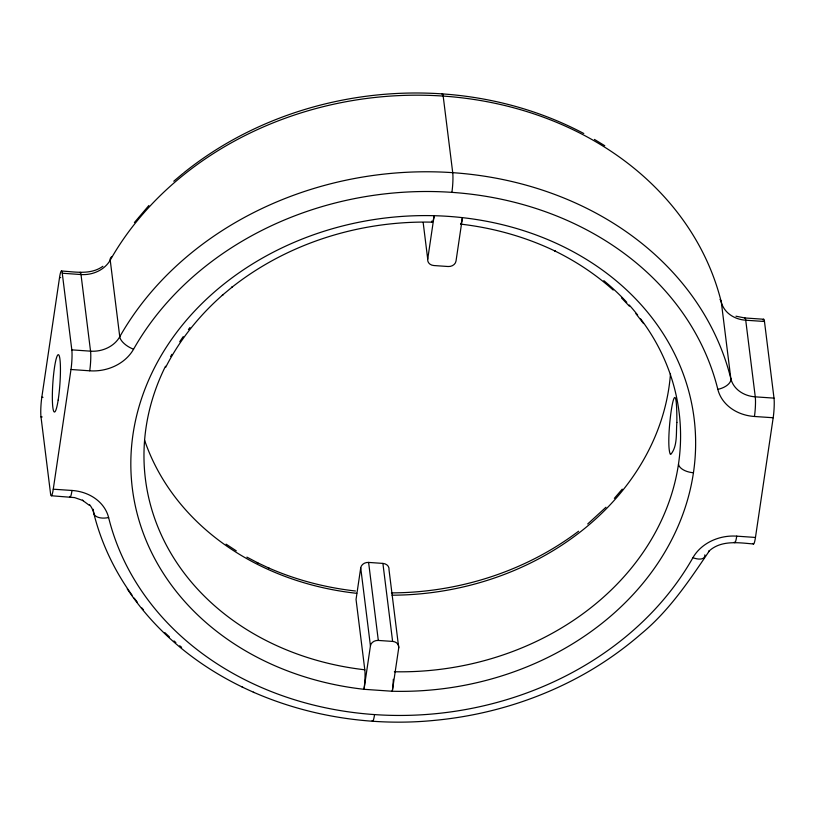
<?xml version="1.0" encoding="UTF-8"?>
<svg xmlns="http://www.w3.org/2000/svg" width="815" height="815" viewBox="0 0 815 815"><rect width="100%" height="100%" fill="white"/><g stroke="black" fill="none" stroke-linecap="round" stroke-linejoin="round"><path stroke-width="1.22" d="M50.53 493.513L40.995 416.883A14.212 1.762 -86.1 0 1 41.809 397.282L59.536 277.548L60.707 277.63M360.719 567.861L356.043 599.443L364.804 669.787A14.15 1.752 -86.1 0 1 364.01 689.307L392.3 691.252A283.049 237.114 -7.1 0 0 693.443 472.731A283.049 237.114 -7.1 0 0 462.441 217.646A282.744 236.859 -7.1 0 0 434.151 215.7A283.049 237.114 -7.1 0 0 133.018 434.212A283.049 237.114 -7.1 0 0 364.01 689.296L370.438 645.877L360.719 567.861A7.07 5.919 -7.1 0 1 368.604 562.421L382.897 563.409A7.07 5.919 -7.1 0 1 389.02 569.807L398.739 647.823L392.3 691.252A14.15 1.752 -86.1 0 0 393.309 679.272M460.923 223.789A14.15 1.752 -86.1 0 0 462.441 217.636L456.013 261.075A7.07 5.919 -7.1 0 1 448.138 266.515L433.845 265.537A7.07 5.919 -7.1 0 1 427.722 259.129L434.151 215.7A14.15 1.752 -86.1 0 1 431.665 221.171M70.987 369.47A14.212 1.762 -86.1 0 0 71.812 349.818L62.266 273.239L81.001 274.543A28.607 23.961 -7.1 0 0 110.219 260.148A326.051 273.137 -7.1 0 1 443.177 96.078A326.051 273.137 -7.1 0 1 721.316 302.141A28.607 23.961 -7.1 0 0 745.725 320.214L764.47 321.487L774.005 398.117A14.212 1.762 -86.1 0 1 773.191 417.718L755.464 537.452L736.729 536.148A42.91 35.942 -7.1 0 0 692.903 557.725A311.748 261.157 -7.1 0 1 374.554 714.592A14.232 1.762 -86.1 0 1 372.149 720.592M165.618 367.433C179.738 339.692 199.634 315.099 223.045 294.653L222.291 295.274L232.346 286.911L231.633 287.501C288.021 242.85 360.637 220.508 432.266 222.159M134.393 222.546L148.85 205.533M614.347 498.352L622.242 489.143M605.942 507.246L587.686 523.994M173.768 181.215L182.906 173.524M183.63 172.943C294.123 83.843 458.132 67.054 583.784 133.497M578.558 531.237C525.166 571.61 458.162 592.729 391.414 592.882M102.894 266.281C90.76 275.093 75.265 271.843 61.451 270.998M763.655 319.246L744.91 317.972L735.935 316.2M774.005 398.117L755.271 396.844A28.607 23.961 -7.1 0 1 730.861 378.771A326.051 273.137 -7.1 0 0 452.722 172.668L443.177 96.078M773.191 417.749L754.445 416.485A42.91 35.942 -7.1 0 1 717.832 389.376A311.748 261.157 -7.1 0 0 451.897 192.36A311.748 261.157 -7.1 0 0 133.558 349.228A42.91 35.942 -7.1 0 1 89.731 370.805L70.987 369.501L53.26 489.204L72.005 490.467A42.91 35.942 -7.1 0 1 108.619 517.576A311.748 261.157 -7.1 0 0 374.554 714.592M41.809 397.251L42.981 397.333M40.995 416.883L42.166 416.964M51.345 495.754L74.593 497.598L83.334 500.644L82.427 500.227L89.355 505.351M753.549 544.002C738.4 542.647 720.572 539.846 708.49 551.602L709.284 550.96C689.347 580.555 669.166 610.771 641.232 633.785C625.665 647.324 608.876 659.447 591.17 670.022C543.493 698.282 489.367 715.244 434.242 720.399C319.358 731.819 192.982 687.585 127.252 588.919M370.438 645.877A7.07 5.919 -7.1 0 1 378.313 640.437L392.616 641.415A7.07 5.919 -7.1 0 1 398.739 647.823M71.812 349.859L90.546 351.163A28.607 23.961 -7.1 0 0 119.764 336.778L110.219 260.148M355.422 591.007C325.47 587.625 295.977 579.974 268.369 567.831M460.557 224.094C493.381 227.905 525.665 236.87 555.443 251.254L554.587 250.837C575.777 261.187 595.643 274.288 613.206 290.048M242.137 687.035L243.002 687.442M253.312 692.18L254.137 692.567M256.99 562.482L269.184 568.228M246.884 557.114L257.866 562.9M594.441 139.426L604.781 145.722M226.081 544.155L236.289 550.859M621.509 297.933L629.343 306.155M635.883 313.653L643.534 323.545M745.725 320.214L755.271 396.844A14.222 1.762 -86.1 0 1 754.445 416.455M721.316 302.141L730.861 378.771M423.179 222.648L427.722 259.129M382.897 563.409L392.616 641.415M368.604 562.421L378.313 640.437M90.546 351.163L81.001 274.543A14.222 1.762 -86.1 0 0 79.809 272.628M93.236 509.263L93.684 512.859A326.051 273.137 -7.1 0 0 132.05 595.144M704.832 554.862A14.232 6.602 29.5 0 1 692.893 557.694M755.454 537.431A14.212 1.762 -86.1 0 1 753.06 543.432M736.719 536.117A14.222 1.762 -86.1 0 1 734.325 542.128M763.064 319.969A14.212 1.762 -86.1 0 1 764.47 321.446M744.533 318.308A14.222 1.762 -86.1 0 1 745.725 320.173M181.613 647.314A326.051 273.137 -7.1 0 1 179.687 645.745M175.877 642.546A326.051 273.137 -7.1 0 1 174.003 640.936M169.388 636.841A326.051 273.137 -7.1 0 1 164.895 632.664M143.511 609.905A326.051 273.137 -7.1 0 1 141.902 607.959M137.246 602.112A326.051 273.137 -7.1 0 1 134.251 598.149M119.764 336.738A326.051 273.137 -7.1 0 1 452.722 172.668A14.232 1.762 -86.1 0 1 451.897 192.33M730.912 378.761A14.232 7.732 -13.9 0 1 717.832 389.346M719.991 299.523A14.232 7.732 -13.9 0 1 721.367 302.131M441.985 94.173A14.242 1.762 -86.1 0 1 443.187 96.027M53.26 489.173A14.212 1.762 -86.1 0 1 50.53 493.554M108.619 517.545A14.232 7.732 -13.9 0 1 93.633 512.869M89.518 504.597A28.607 23.961 -7.1 0 1 93.684 512.859M72.005 490.436A14.222 1.762 -86.1 0 1 69.601 496.447M59.546 277.569A14.212 1.762 -86.1 0 1 62.276 273.198M90.557 351.122A14.222 1.762 -86.1 0 1 89.721 370.774M133.548 349.197A14.232 6.602 29.5 0 1 119.713 336.758M110.168 260.138A14.232 6.602 29.5 0 1 111.787 256.735M670.48 373.841A268.919 225.276 -7.1 0 1 392.025 595.195M356.736 593.32A268.919 225.276 -7.1 0 1 144.601 440.263M640.61 318.859A268.919 225.276 -7.1 0 1 642.067 553.915A268.919 225.276 -7.1 0 1 394.368 671.754M364.804 669.787A268.919 225.276 -7.1 0 1 165.506 366.241M170.671 356.501A268.919 225.276 -7.1 0 1 171.883 354.362M179.718 341.75A268.919 225.276 -7.1 0 1 183.253 336.605M188.448 329.525A268.919 225.276 -7.1 0 1 189.987 327.538M603.803 280.655A268.919 225.276 -7.1 0 1 626.796 302.324M629.211 304.983A268.919 225.276 -7.1 0 1 637.656 315.038M693.443 472.731A14.14 7.518 8.4 0 1 678.488 464.112M676.868 422.455C675.941 432.867 677.795 445.968 670.806 454.383L670.337 454.301C664.561 442.637 677.031 355.748 676.868 422.455M58.171 400.043A28.729 3.555 -86.1 0 0 58.68 354.841A28.729 3.555 -86.1 0 0 52.354 395.234A28.729 3.555 -86.1 0 0 58.171 400.043"/></g></svg>
